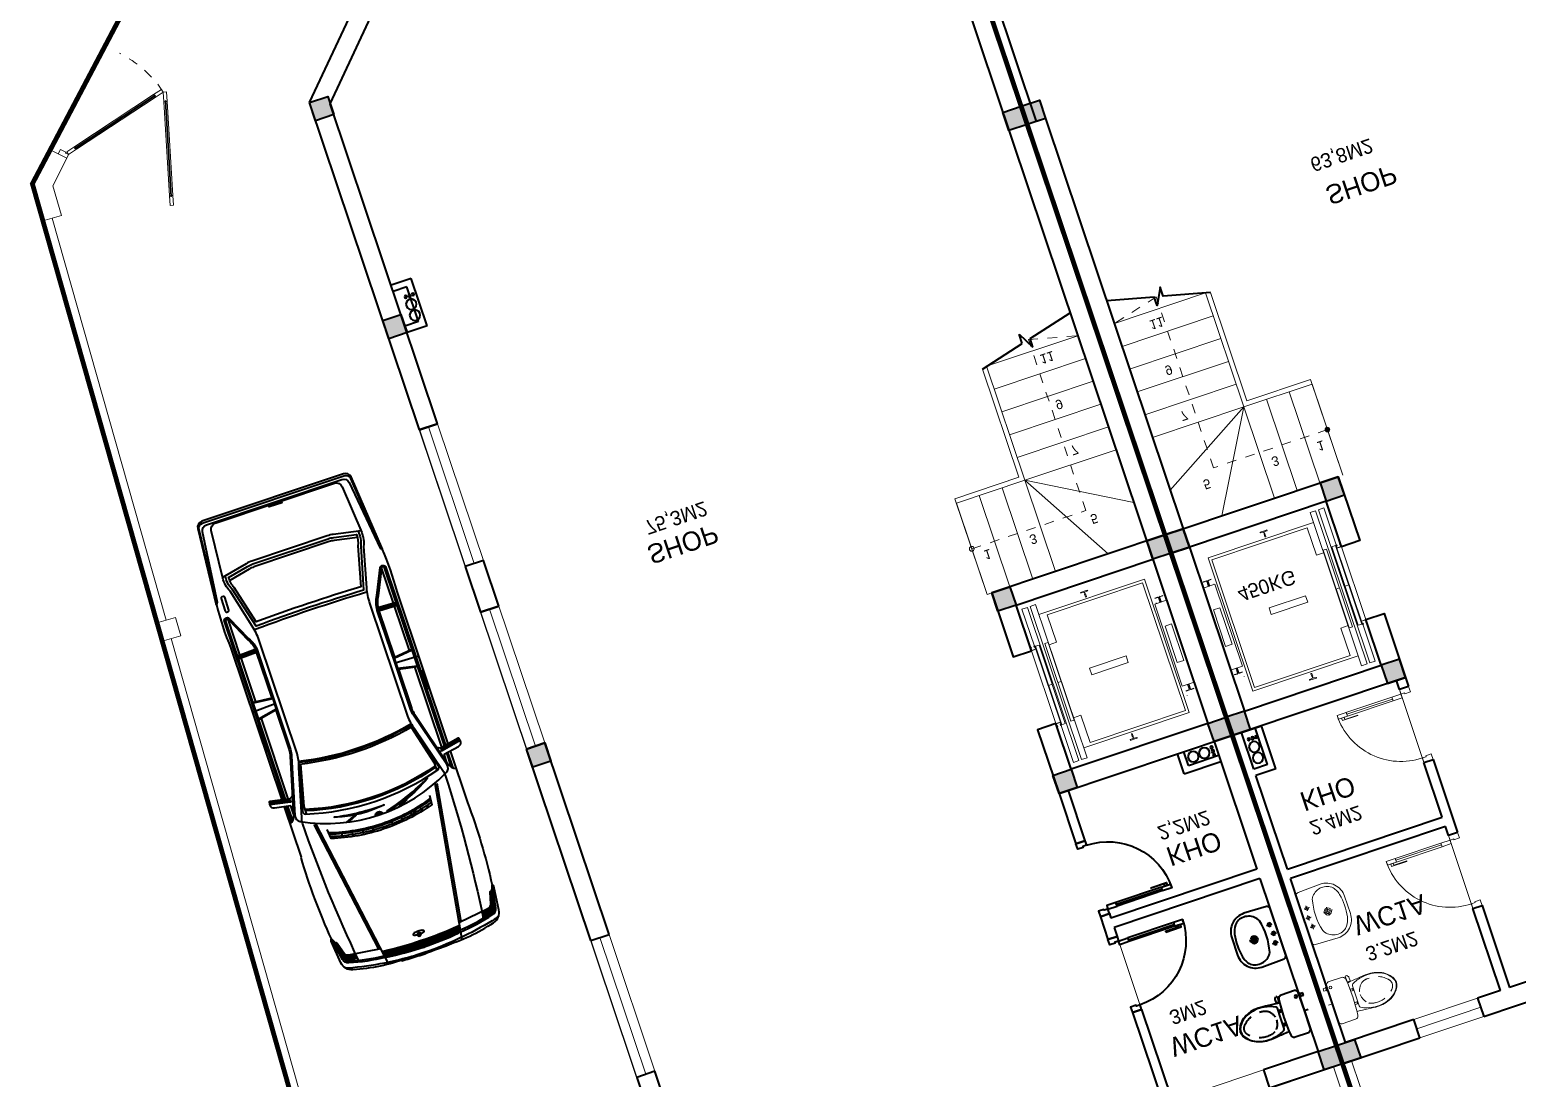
# Model space of a CAD drawing. Header units: metres. Extents: x 568336 to 569219, y 2065964 to 2066430.
# Drawn here: x 568524.17 to 568539.63, y 2066042.36 to 2066053.26 of the extents above; entities that cross this region are included whole.
import ezdxf

# ---------------------------------------------------------------- set-up
doc = ezdxf.new("R2010")
doc.units = ezdxf.units.M
for name, pattern in [('$AUDIT_BAD_LTYPE2', [0]), ('CENTER', [2, 1.25, -0.25, 0.25, -0.25]), ('HIDDEN', [0.375, 0.25, -0.125]), ('HIDDEN2', [0.1875, 0.125, -0.0625]), ('xref-thap C (mb tang 32-2)$0$HIDDEN', [0.375, 0.25, -0.125])]:
    doc.linetypes.add(name, pattern=pattern)
doc.layers.get('0').update_dxf_attribs({"linetype": 'CONTINUOUS'})
doc.layers.add('-AREA', color=2, linetype='CONTINUOUS', plot=False)
for name, color, linetype, lineweight in [('-CENTER', 143, 'CENTER', 13), ('-CONCRETE', 1, 'CONTINUOUS', 35), ('-DOOR', 137, 'CONTINUOUS', 9), ('-FURNITURE', 46, 'CONTINUOUS', 9), ('-HATCH', 8, 'CONTINUOUS', 5), ('-KH', 143, 'CONTINUOUS', 13), ('-LINE1', 7, 'CONTINUOUS', 18), ('-LINE2', 252, 'CONTINUOUS', 9), ('-STEEL1', 1, 'CONTINUOUS', 35), ('-TEXT', 7, 'CONTINUOUS', 15), ('-WALL', 4, 'CONTINUOUS', 35), ('text', 7, 'CONTINUOUS', 13), ('TEXT25', 2, 'CONTINUOUS', 13)]:
    doc.layers.add(name, color=color, linetype=linetype, lineweight=lineweight)
doc.layers.add('-RANH GIOI LO DAT', color=12, linetype='CONTINUOUS')
doc.layers.add('ChiaLo', color=128, linetype='CENTER')
doc.styles.add('SVN_AVO_thuong', font='')
doc.styles.add('T1', font='', dxfattribs={"height": 200})
doc.styles.add('vnavanth', font='', dxfattribs={"width": 0.8})
doc.styles.get('SVN_AVO_thuong').set_extended_font_data('SVN-Avo')
doc.styles.get('T1').set_extended_font_data('VNgeometric Light')
doc.styles.get('vnavanth').set_extended_font_data('.VnAvantH')

# ---------------------------------------------------------------- blocks, each defined once
blk = doc.blocks.new('A$C18091ED7')
for p, q in [((0, -42), (0, 0)), ((146, -27), (179, -27)), ((146, -27), (146, -30)), ((146, -30), (166, -30)), ((153, -37), (146, -30)), ((152, 0), (152, -27)), ((152, 0), (179, 0)), ((153, -37), (166, -37)), ((153, -40), (153, -37)), ((153, -40), (178, -40)), ((153, -40), (178, -40)), ((153, -40), (153, -42)), ((185, -30), (166, -30)), ((178, -37), (166, -37)), ((185, -30), (178, -37)), ((178, -37), (178, -40)), ((178, -40), (178, -42)), ((179, 0), (179, -27)), ((179, -27), (185, -27)), ((185, -27), (185, -30)), ((-83, -267), (-83, -300)), ((-83, -278), (-83, -288)), ((-61, -290), (-83, -290)), ((-63, -265), (-81, -265)), ((-61, -267), (-61, -300)), ((61, -267), (61, -300)), ((61, -290), (83, -290)), ((63, -265), (81, -265)), ((83, -267), (83, -300)), ((83, -278), (83, -288)), ((165, -262), (165, -290)), ((168, -260), (228, -260)), ((168, -292), (207, -292)), ((231, -274), (231, -262))]:
    blk.add_line(p, q)
for points in [[(230, -219, -0.137407), (225, -235), (222, -241, -0.236081), (198, -255, -0.051961), (-198, -255, -0.236081), (-222, -241), (-225, -235, -0.137407), (-230, -219), (-230, -72, -0.198912), (-226, -63), (-209, -46, -0.198912), (-200, -42), (0, -42), (200, -42, -0.198912), (209, -46), (226, -63, -0.198912), (230, -72)], [(144, -619, -0.212405), (26, -734, -0.027685), (-1, -739, -0.022279), (-26, -734, -0.212405), (-144, -619, -0.142796), (-167, -428, -0.093005), (-128, -309, -0.256439), (-111, -300), (0, -300), (111, -300, -0.256439), (128, -309, -0.093005), (167, -428, -0.142796)]]:
    blk.add_lwpolyline(points, format="xyb", close=True)
at = {"linetype": 'xref-thap C (mb tang 32-2)$0$HIDDEN', "ltscale": 100}
blk.add_lwpolyline([(61, -669, -0.199031), (0, -699, -0.199031), (-61, -669, -0.218924), (-132, -478, -0.153791), (-112, -404, -0.236701), (0, -348, -0.236701), (112, -404, -0.153791), (132, -478, -0.218924)], format="xyb", close=True, dxfattribs=at)
blk.add_circle((166, -78), 13.9)
for centre, radius, start, end in [((-81, -267), 1.98, 90, 180), ((-63, -267), 1.98, 0, 90), ((63, -267), 1.98, 90, 180), ((81, -267), 1.98, 0, 90), ((168, -262), 2.47, 90, 180), ((168, -290), 2.47, 180, 270), ((207, -277), 15.5, 270, 306.4659), ((168, -225), 80.1, 306.4659, 320.3123), ((228, -274), 2.47, 320.3123, 0)]:
    blk.add_arc(centre, radius, start, end)
for points in [[(-156, -259), (-157, -267), (-164, -328), (-169, -385), (-184, -528), (-136, -679), (-50, -735), (-20, -741), (0, -744)], [(156, -259), (157, -267), (164, -328), (169, -385), (184, -528), (136, -679), (50, -735), (20, -741), (0, -744)]]:
    blk.add_open_spline(points, degree=3, knots=[130.613938, 130.613938, 130.613938, 130.613938, 152.852109, 311.129351, 417.703951, 561.383393, 697.692632, 710.812262, 710.812262, 710.812262, 710.812262])
blk = doc.blocks.new('A$C4ace49fd')
for p, q in [((167, 414), (224, 414)), ((195, 383), (195, 443)), ((267, 429), (324, 429)), ((295, 398), (295, 458)), ((367, 414), (424, 414)), ((395, 383), (395, 443)), ((249, 215), (342, 215)), ((295, 165), (295, 264))]:
    blk.add_line(p, q)
for points in [[(0, 200, 0.414214), (200, 0), (390, 0, 0.414214), (590, 200), (581, 446, 0.409799), (551, 475), (39, 475, 0.403607), (9, 446)], [(177, 40, 0.090773), (424, 43, 0.149887), (521, 96, 0.430722), (482, 321, 0.080637), (470, 327, 0.127732), (125, 329, 0.074208), (114, 325, 0.443092), (69, 96, 0.13364), (154, 46, 0.033617)]]:
    blk.add_lwpolyline(points, format="xyb", close=True)
for centre, radius in [((195, 414), 17.5), ((295, 429), 17.5), ((395, 414), 17.5), ((295, 215), 37.5), ((295, 215), 22.5), ((295, 215), 22.5)]:
    blk.add_circle(centre, radius)
blk = doc.blocks.new('X-5M-DH-2-CORE$0$A$C75E80C28')
at = {"layer": '-LINE2', "linetype": 'Continuous', "ltscale": 2}
for p, q in [((-731, -149), (731, -149)), ((-731, -1305), (-731, -149)), ((-557, -112), (-560, -112)), ((-510, -22), (-510, -51)), ((-507, -22), (-510, -22)), ((-510, -109), (-510, -79)), ((-507, -22), (-507, -51)), ((-507, -109), (-507, -79)), ((-456, -57), (-501, -57)), ((-456, -60), (-501, -60)), ((-456, -70), (-501, -70)), ((-456, -73), (-501, -73)), ((-453, -63), (-453, -67)), ((-450, -63), (-450, -67)), ((450, -63), (450, -67)), ((453, -63), (453, -67)), ((456, -57), (501, -57)), ((456, -60), (501, -60)), ((456, -70), (501, -70)), ((456, -73), (501, -73)), ((457, -112), (460, -112)), ((507, -22), (510, -22)), ((507, -22), (507, -51)), ((507, -109), (507, -79)), ((510, -22), (510, -51)), ((510, -109), (510, -79)), ((731, -1305), (731, -149)), ((-700, -179), (700, -179)), ((-700, -1225), (-700, -179)), ((700, -1225), (700, -179)), ((-700, -1225), (-400, -1225)), ((-400, -1305), (-400, -1225)), ((700, -1225), (400, -1225)), ((400, -1305), (400, -1225)), ((840, -1305), (-840, -1305)), ((-840, -1365), (-840, -1305)), ((840, -1365), (-840, -1365)), ((425, -1309), (-425, -1309)), ((-425, -1343), (-425, -1309)), ((425, -1343), (-425, -1343)), ((0, -1309), (0, -1343)), ((425, -1343), (425, -1309)), ((840, -1365), (840, -1305)), ((840, -1395), (-840, -1395)), ((-840, -1395), (-840, -1455)), ((-840, -1455), (-435, -1455)), ((-435, -1450), (-435, -1460)), ((-435, -1450), (-400, -1450)), ((-435, -1460), (-425, -1460)), ((-435, -1490), (-435, -1500)), ((-435, -1490), (-425, -1490)), ((-435, -1500), (-400, -1500)), ((-433, -1452), (-433, -1458)), ((-433, -1452), (-402, -1452)), ((-433, -1458), (-425, -1458)), ((-433, -1492), (-433, -1498)), ((-433, -1492), (-425, -1492)), ((-433, -1498), (-402, -1498)), ((430, -1406), (-430, -1406)), ((-430, -1406), (-430, -1446)), ((430, -1446), (-430, -1446)), ((-425, -1458), (-425, -1460)), ((-425, -1490), (-425, -1492)), ((-402, -1452), (-402, -1498)), ((400, -1450), (-400, -1450)), ((-400, -1450), (-400, -1500)), ((0, -1406), (0, -1446)), ((400, -1450), (400, -1500)), ((435, -1450), (400, -1450)), ((435, -1500), (400, -1500)), ((402, -1452), (402, -1498)), ((433, -1452), (402, -1452)), ((433, -1498), (402, -1498)), ((433, -1458), (425, -1458)), ((425, -1458), (425, -1460)), ((435, -1460), (425, -1460)), ((425, -1490), (425, -1492)), ((435, -1490), (425, -1490)), ((433, -1492), (425, -1492)), ((430, -1406), (430, -1446)), ((433, -1452), (433, -1458)), ((433, -1492), (433, -1498)), ((435, -1450), (435, -1460)), ((840, -1455), (435, -1455)), ((435, -1490), (435, -1500)), ((840, -1395), (840, -1455))]:
    blk.add_line(p, q, dxfattribs=at)
for points in [[(-450, 0), (-450, -130), (450, -130), (450, 0)], [(-200, -29), (200, -29), (200, -101), (-200, -101)], [(-36, -584), (36, -584), (36, -984), (-36, -984)]]:
    blk.add_lwpolyline(points, close=True, dxfattribs=at)
for points in [[(-780, -789), (-751, -789, 0.414214), (-750, -788), (-750, -784), (-750, -780, 0.414214), (-751, -779), (-780, -779, -0.256978), (-784, -782), (-798, -782, -0.414214), (-801, -779), (-804, -749, 0.414214), (-807, -746), (-812, -746), (-812, -784), (-812, -821), (-807, -821, 0.414214), (-804, -818), (-801, -789, -0.414214), (-798, -786), (-784, -786, -0.256978), (-780, -789)], [(780, -789), (751, -789, -0.414214), (750, -788), (750, -784), (750, -780, -0.414214), (751, -779), (780, -779, 0.256978), (784, -782), (798, -782, 0.414214), (801, -779), (804, -749, -0.414214), (807, -746), (812, -746), (812, -784), (812, -821), (807, -821, -0.414214), (804, -818), (801, -789, 0.414214), (798, -786), (784, -786, 0.256978), (780, -789)]]:
    blk.add_lwpolyline(points, format="xyb", dxfattribs=at)
for centre, radius, start, end in [((-501, -51), 9.4, 180, 270), ((-501, -79), 9.4, 90, 180), ((-501, -51), 6.2, 180, 270), ((-501, -79), 6.2, 90, 180), ((-456, -63), 6.2, 0, 90), ((-456, -63), 3, 0, 90), ((-456, -67), 6.2, 270, 0), ((-456, -67), 3, 270, 0), ((456, -63), 6.2, 90, 180), ((456, -67), 6.2, 180, 270), ((456, -63), 3, 90, 180), ((456, -67), 3, 180, 270), ((501, -51), 6.2, 270, 0), ((501, -51), 9.4, 270, 0), ((501, -79), 9.4, 0, 90), ((501, -79), 6.2, 0, 90)]:
    blk.add_arc(centre, radius, start, end, dxfattribs=at)
blk = doc.blocks.new('A$C5C575821')
at = {"layer": '-CONCRETE'}
h = blk.add_hatch(color=256, dxfattribs=at)
h.dxf.hatch_style = 1
h.paths.add_polyline_path([(0, 200), (0, 0), (200, 0), (200, 200)])
blk.add_lwpolyline([(0, 0), (200, 0), (200, 200), (0, 200)], close=True, dxfattribs=at)
blk = doc.blocks.new('A$C3F71457E')
at = {"layer": '-CONCRETE'}
blk.add_lwpolyline([(0, -100), (0, 400), (-1500, 400), (-1500, -1400), (0, -1400), (0, -900), (200, -900), (200, -1600), (-1700, -1600), (-1700, 600), (200, 600), (200, -100), (0, -100)], dxfattribs=at)
at = {"layer": '-LINE1'}
blk.add_line((0, -900), (0, -100), dxfattribs=at)
at = {"layer": '-WALL'}
for p in [(-1700, 400), (0, 400), (-1700, -1600), (0, -1600)]:
    blk.add_blockref('A$C5C575821', p, dxfattribs=at)
at = {"color": 2, "rotation": 90}
blk.add_blockref('X-5M-DH-2-CORE$0$A$C75E80C28', (-1500, -500), dxfattribs=at)
blk = doc.blocks.new('*U18')
at = {"linetype": '$AUDIT_BAD_LTYPE2'}
for p, q in [((70, 100), (70, 600)), ((90, 600), (90, 100))]:
    blk.add_line(p, q, dxfattribs=at)
for points in [[(50, 600), (90, 600), (90, 700), (50, 700), (50, 600)], [(50, 603), (50, 100)], [(50, 100), (90, 100), (90, 0), (50, 0), (50, 100)]]:
    blk.add_lwpolyline(points)
for points in [[(118, 495), (118, 664), (90, 664), (90, 636), (113, 636), (113, 495)], [(0, 0), (50, 0), (50, -40), (60, -40), (60, -100), (0, -100)], [(800, 0), (750, 0), (750, -40), (740, -40), (740, -100), (800, -100)]]:
    blk.add_lwpolyline(points, close=True)
at = {"linetype": '$AUDIT_BAD_LTYPE2', "ltscale": 0.3}
blk.add_arc((50, 0), 700, 0, 90, dxfattribs=at)
blk = doc.blocks.new('TRUC M4')
at = {"layer": '-WALL'}
for p in [(-200, 14600), (5600, 14600), (-200, 9000), (5600, 9000), (-200, 4300), (5600, 4300), (-200, -200), (5600, -200)]:
    blk.add_blockref('A$C5C575821', p, dxfattribs=at)
blk = doc.blocks.new('M4- T1')
at = {"layer": '-HATCH', "true_color": 0x8c8896}
h = blk.add_hatch(color=252, dxfattribs=at)
h.dxf.hatch_style = 1
edge = h.paths.add_edge_path()
edge.add_arc((718722, 40241), 24.6, 0, 360)
at = {"layer": '-CONCRETE'}
for centre, radius in [((716952, 43246, 0), 55), ((716952, 43125, 0), 55), ((716922, 43034, 0), 13), ((716963, 43034, 0), 13), ((717002, 43034, 0), 13)]:
    blk.add_circle(centre, radius, dxfattribs=at)
at = {"layer": '-DOOR'}
for p, q in [((718322, 46441), (717622, 46441)), ((718573, 45441), (718573, 44641))]:
    blk.add_line(p, q, dxfattribs=at)
blk.add_lwpolyline([(718322, 46341), (717622, 46341), (717622, 46541), (718322, 46541)], close=True, dxfattribs=at)
blk.add_lwpolyline([(718572, 43041), (718572, 43841)], dxfattribs=at)
at = {"layer": '-KH', "linetype": 'HIDDEN2', "ltscale": 5}
blk.add_line((717473, 38366), (716973, 38491), dxfattribs=at)
blk.add_lwpolyline([(718722, 40241), (717473, 40241), (717473, 38366)], dxfattribs=at)
at = {"layer": '-KH'}
blk.add_circle((718722, 40241), 24.6, dxfattribs=at)
at = {"layer": '-LINE1'}
for p, q in [((716873, 46541), (716873, 48341)), ((717973, 39741), (717395, 40741)), ((717973, 40741), (717973, 39741)), ((718223, 39741), (718223, 40741)), ((718223, 40741), (718223, 39741)), ((718472, 39741), (718472, 40741)), ((718472, 40741), (718472, 39741)), ((718722, 39741), (718722, 40741)), ((718722, 40741), (718722, 39691)), ((717973, 39741), (716973, 40318)), ((717973, 38491), (717973, 39741)), ((717973, 39741), (718722, 39741)), ((718023, 39691), (718023, 38504)), ((718023, 39691), (718722, 39691))]:
    blk.add_line(p, q, dxfattribs=at)
at = {"layer": '-LINE1', "lineweight": 18}
for p, q in [((717973, 39741), (716973, 39741)), ((717973, 39491), (716973, 39491)), ((717973, 39241), (716973, 39241)), ((717973, 38991), (716973, 38991)), ((717973, 38741), (716973, 38741)), ((717973, 38491), (716973, 38491))]:
    blk.add_line(p, q, dxfattribs=at)
at = {"layer": '-LINE1'}
blk.add_lwpolyline([(716773, 46541), (716773, 48541), (722773, 48541), (722771, 46541)], dxfattribs=at)
at = {"layer": '-RANH GIOI LO DAT', "linetype": 'HIDDEN', "ltscale": 10, "const_width": 50}
blk.add_lwpolyline([(716773, 48541), (722773, 48541), (722773, 28541), (716773, 28541)], close=True, dxfattribs=at)
at = {"layer": '-WALL'}
for p, q in [((716773, 42941), (716773, 46541)), ((716773, 46541), (717622, 46541)), ((717622, 46541), (717622, 46341)), ((718322, 46341), (718322, 46541)), ((718322, 46541), (719873, 46541)), ((717622, 46341), (716873, 46341)), ((716873, 46341), (716873, 44841)), ((718572, 46341), (718322, 46341)), ((719873, 46341), (718673, 46341)), ((716873, 44841), (716873, 44541)), ((718572, 44541), (716873, 44541)), ((718673, 44641), (718572, 44641)), ((718572, 44641), (718572, 44541)), ((718673, 43841), (718673, 44641)), ((716873, 44441), (718572, 44441)), ((716873, 44441), (716873, 43412)), ((718572, 44441), (718572, 43841)), ((718572, 43841), (718673, 43841)), ((717093, 43412), (716873, 43412)), ((716873, 43342), (716873, 42941)), ((717023, 43342), (716873, 43342)), ((717023, 43342), (717023, 42941)), ((717093, 43412), (717093, 42941)), ((718673, 43041), (718572, 43041)), ((718572, 43041), (718572, 42941)), ((718673, 42941), (718673, 43041)), ((716773, 42941), (717093, 42941)), ((716773, 40741), (716773, 32541)), ((716773, 40741), (716972, 40741)), ((716972, 36241), (716972, 40741)), ((716872, 32741), (716872, 36241)), ((716972, 36241), (716872, 36241))]:
    blk.add_line(p, q, dxfattribs=at)
for points in [[(718572, 46341), (718572, 45441), (718673, 45441), (718673, 46341)], [(718023, 38504), (717546, 38384), (717546, 38283), (717453, 38455), (717453, 38361), (716973, 38241)]]:
    blk.add_lwpolyline(points, dxfattribs=at)
at = {"layer": 'text'}
for p, q in [((716773, 41741), (716771, 41741)), ((716773, 41641), (716771, 41641))]:
    blk.add_line(p, q, dxfattribs=at)
at = {"layer": '-DOOR', "rotation": 90.0000000100494}
for p in [(718573, 44641), (718572, 43041)]:
    blk.add_blockref('*U18', p, dxfattribs=at)
at = {"layer": '-FURNITURE', "xscale": -1, "rotation": 90}
for name, p in [('A$C18091ED7', (716830, 45916)), ('A$C4ace49fd', (717348, 45286))]:
    blk.add_blockref(name, p, dxfattribs=at)
at = {"layer": '-STEEL1'}
blk.add_blockref('TRUC M4', (716973, 31741), dxfattribs=at)
at = {"layer": '-WALL', "xscale": -1, "rotation": 180}
blk.add_blockref('A$C3F71457E', (718473, 41341), dxfattribs=at)
at = {"layer": '-TEXT', "style": 'T1'}
for s, p in [('5', (717318, 40329)), ('3', (718068, 40329)), ('1', (718567, 40329)), ('7', (717318, 39579)), ('9', (717318, 39079)), ('11', (717318, 38579))]:
    blk.add_text(s, height=100, rotation=360, dxfattribs=at).set_placement(p)
at = {"layer": 'TEXT25'}
for s, height, rotation, style, p in [('3.2M2', 150, 0, 'T1', (717369, 45471)), ('WC1A', 200, 0, 'SVN_AVO_thuong', (717347, 45129)), ('2.4M2', 150, 0, 'T1', (717234, 44045)), ('KHO', 200, 0, 'SVN_AVO_thuong', (717232, 43730)), ('450KG', 150, 360, 'T1', (717298, 41504)), ('SHOP', 200, 360, 'SVN_AVO_thuong', (719488, 37839)), ('63,8M2', 150, 360, 'T1', (719435, 37508))]:
    blk.add_text(s, height=height, rotation=rotation, dxfattribs=dict(at, style=style)).set_placement(p)
blk = doc.blocks.new('A$Cc664c5ed')
at = {"ltscale": 100}
for p, q in [((1076, 1260), (227, 770)), ((245, 740), (1093, 1230)), ((245, 640), (1093, 150)), ((1076, 120), (227, 610))]:
    blk.add_line(p, q, dxfattribs=at)
at = {"color": 8, "ltscale": 100}
for points in [[(225, 754), (230, 746), (1096, 1246), (1091, 1254)], [(225, 626), (230, 634), (1096, 134), (1091, 126)]]:
    blk.add_lwpolyline(points, close=True, dxfattribs=at)
at = {"ltscale": 100}
for points in [[(1082, 1249), (1091, 1254), (1096, 1246), (1087, 1241), (1093, 1230), (1180, 1280), (1163, 1310), (1076, 1260)], [(158, 690), (245, 740), (238, 751), (230, 746), (225, 754), (233, 759), (227, 770), (141, 720)], [(158, 690), (245, 640), (238, 629), (230, 634), (225, 626), (233, 621), (227, 610), (141, 660)], [(1082, 131), (1091, 126), (1096, 134), (1087, 139), (1093, 150), (1180, 100), (1163, 70), (1076, 120)], [(1170, 65), (1180, 65), (1180, 100), (1220, 100), (1220, 0), (1170, 0)]]:
    blk.add_lwpolyline(points, close=True, dxfattribs=at)
at = {"color": 8, "linetype": 'HIDDEN', "ltscale": 10}
blk.add_arc((1180, 100), 1180, 150, 180, dxfattribs=at)
blk = doc.blocks.new('M6-T1.1')
at = {"layer": '-AREA'}
for p, q in [((618773, -99991), (618773, -87101)), ((618773, -87101), (625773, -87101)), ((625773, -87101), (625773, -102101)), ((620786, -102101), (618773, -99991))]:
    blk.add_line(p, q, dxfattribs=at)
at = {"layer": '-CONCRETE'}
blk.add_lwpolyline([(624073, -92201), (624073, -92701), (625573, -92701), (625573, -90901), (624073, -90901), (624073, -91401), (623873, -91401), (623873, -90701), (625773, -90701), (625773, -92901), (623873, -92901), (623873, -92201), (624073, -92201)], dxfattribs=at)
for centre, radius in [((625318, -90621, 0), 55), ((625439, -90621, 0), 55), ((625529, -90572, 0), 13), ((625529, -90611, 0), 13), ((625529, -90652, 0), 13), ((619108, -97546, 0), 55), ((619108, -97667, 0), 55), ((619077, -97758, 0), 13), ((619119, -97758, 0), 13), ((619157, -97758, 0), 13)]:
    blk.add_circle(centre, radius, dxfattribs=at)
at = {"layer": '-DOOR'}
for p, q in [((624973, -87101), (624973, -87301)), ((624973, -87301), (624273, -87301)), ((618773, -89301), (618773, -90801)), ((618773, -90801), (618773, -89301)), ((618873, -89301), (618873, -90801)), ((618873, -90801), (618873, -89301)), ((618973, -89301), (618973, -90801)), ((618973, -90801), (618973, -89301)), ((618972, -92901), (618772, -92901)), ((618772, -92901), (618772, -96401)), ((618872, -92901), (618872, -94402)), ((618972, -96401), (618972, -92901)), ((618772, -94901), (618772, -94401)), ((618972, -94901), (618972, -94401)), ((618872, -94902), (618873, -96401)), ((618772, -96401), (618972, -96401))]:
    blk.add_line(p, q, dxfattribs=at)
at = {"layer": '-HATCH'}
blk.add_line((623973, -89101), (623973, -88301), dxfattribs=at)
at = {"layer": '-KH', "linetype": 'HIDDEN2', "ltscale": 5}
for p, q in [((623823, -93402), (625073, -93402)), ((625073, -93402), (625073, -95277)), ((625073, -95277), (625573, -95152))]:
    blk.add_line(p, q, dxfattribs=at)
at = {"layer": '-KH'}
blk.add_circle((623823, -93402), 24.6, dxfattribs=at)
at = {"layer": '-LINE1', "linetype": 'Continuous', "ltscale": 10}
for p, q in [((625673, -87101), (625673, -85301)), ((615385, -89902), (615637, -95165)), ((615647, -95364), (615855, -99703))]:
    blk.add_line(p, q, dxfattribs=at)
at = {"layer": '-LINE1'}
for p, q in [((624073, -91401), (624073, -92201)), ((623873, -92901), (623823, -92901)), ((623823, -93902), (623823, -92902)), ((623823, -92902), (623823, -93952)), ((624073, -93902), (624073, -92902)), ((624073, -92902), (624073, -93902)), ((624323, -93902), (624323, -92902)), ((624323, -92902), (624323, -93902)), ((624573, -92902), (624573, -93902)), ((624573, -93902), (625150, -92902)), ((624573, -93902), (625573, -93324)), ((624573, -93902), (623823, -93902)), ((624523, -93952), (623823, -93952)), ((624523, -95139), (624523, -93952)), ((624573, -95152), (624573, -93902))]:
    blk.add_line(p, q, dxfattribs=at)
at = {"layer": '-LINE1', "lineweight": 18}
for p, q in [((624573, -93902), (625573, -93902)), ((624573, -94152), (625573, -94152)), ((624573, -94402), (625573, -94402)), ((624573, -94652), (625573, -94652)), ((624573, -94902), (625573, -94902)), ((624573, -95152), (625573, -95152)), ((625573, -95402), (625573, -95402))]:
    blk.add_line(p, q, dxfattribs=at)
at = {"layer": '-LINE1', "linetype": 'Continuous', "ltscale": 10}
blk.add_lwpolyline([(615549, -95369), (615749, -95360), (615739, -95160), (615539, -95169)], close=True, dxfattribs=at)
at = {"layer": '-LINE1', "lineweight": 18}
for points in [[(615969, -100020), (615955, -99699), (615755, -99707), (615773, -100107)], [(615773, -100107), (616056, -100389), (616197, -100247), (615969, -100020)]]:
    blk.add_lwpolyline(points, dxfattribs=at)
at = {"layer": '-RANH GIOI LO DAT', "linetype": 'HIDDEN', "ltscale": 10}
for p, q in [((615064, -85101), (615773, -100107)), ((625773, -105101), (625773, -85101))]:
    blk.add_line(p, q, dxfattribs=at)
at = {"layer": '-RANH GIOI LO DAT', "linetype": 'HIDDEN', "ltscale": 10, "const_width": 50}
blk.add_lwpolyline([(625773, -85101), (615064, -85101), (615773, -100107), (621009, -105101), (625773, -105101)], close=True, dxfattribs=at)
at = {"layer": '-WALL'}
for p, q in [((618773, -89301), (618773, -87101)), ((625773, -87101), (624973, -87101)), ((624973, -87301), (624973, -87101)), ((625773, -102101), (625773, -87101)), ((618973, -87301), (618973, -89301)), ((623873, -88301), (623873, -87301)), ((623973, -88301), (623973, -87301)), ((625573, -87301), (624973, -87301)), ((625573, -89201), (625573, -87301)), ((623973, -88301), (623873, -88301)), ((623973, -89101), (623873, -89101)), ((623873, -89351), (623873, -89101)), ((623973, -89201), (623973, -89101)), ((625573, -89201), (623973, -89201)), ((618973, -89301), (618773, -89301)), ((623973, -89351), (623873, -89351)), ((625573, -89301), (623973, -89301)), ((623973, -89351), (623973, -89301)), ((625573, -90701), (625573, -89301)), ((623873, -90701), (623873, -90151)), ((623973, -90151), (623873, -90151)), ((623973, -90701), (623973, -90151)), ((625173, -90481), (625573, -90481)), ((625173, -90481), (625173, -90701)), ((625243, -90551), (625573, -90551)), ((625243, -90551), (625243, -90701)), ((618773, -90801), (618773, -92901)), ((618773, -90801), (618973, -90801)), ((618973, -90801), (618973, -92901)), ((625573, -100901), (625573, -92601)), ((618972, -92901), (618772, -92901)), ((618773, -92901), (618973, -92901)), ((618773, -94402), (618973, -94402)), ((618773, -94902), (618773, -94402)), ((618973, -94402), (618973, -94902)), ((618973, -94902), (618773, -94902)), ((624523, -95139), (624999, -95258)), ((624999, -95360), (625093, -95188)), ((625093, -95188), (625093, -95282)), ((624999, -95258), (624999, -95360)), ((625093, -95282), (625573, -95402)), ((618972, -96401), (618772, -96401)), ((618773, -96401), (618773, -99991)), ((618773, -96401), (618973, -96401)), ((618973, -96401), (618973, -99911)), ((619193, -97401), (618973, -97401)), ((619193, -97401), (619193, -97921)), ((619123, -97471), (618973, -97471)), ((619123, -97471), (619123, -97851)), ((619123, -97851), (618973, -97851)), ((619193, -97921), (618973, -97921)), ((618773, -99991), (620786, -102101)), ((618973, -99911), (619917, -100901))]:
    blk.add_line(p, q, dxfattribs=at)
at = {"layer": '-WALL', "color": 250}
for p, q in [((618973, -94402), (618773, -94402)), ((618973, -94902), (618773, -94902))]:
    blk.add_line(p, q, dxfattribs=at)
for p, q in [((625348, -87668), (625315, -87668)), ((625325, -87690), (625325, -87668)), ((625336, -87668), (625327, -87668)), ((625349, -87688), (625349, -87670)), ((625348, -87690), (625315, -87690)), ((625348, -87812), (625315, -87812)), ((625325, -87812), (625325, -87835)), ((625349, -87814), (625349, -87833)), ((625573, -87751), (625615, -87751)), ((625348, -87835), (625315, -87835)), ((625323, -87919), (625323, -87958)), ((625353, -87917), (625325, -87917)), ((625336, -87835), (625327, -87835)), ((625355, -87919), (625355, -87979)), ((625575, -87904), (625573, -87904)), ((625575, -87930), (625573, -87930)), ((625575, -87904), (625575, -87930)), ((625575, -87904), (625575, -87930)), ((625575, -87904), (625578, -87904)), ((625578, -87930), (625575, -87930)), ((625578, -87904), (625585, -87897)), ((625578, -87904), (625578, -87917)), ((625578, -87930), (625578, -87917)), ((625585, -87937), (625578, -87930)), ((625585, -87897), (625585, -87917)), ((625588, -87897), (625585, -87897)), ((625585, -87937), (625585, -87917)), ((625588, -87937), (625585, -87937)), ((625588, -87897), (625588, -87930)), ((625615, -87904), (625588, -87904)), ((625615, -87930), (625588, -87930)), ((625588, -87930), (625588, -87937)), ((625615, -87904), (625615, -87930)), ((625341, -87982), (625353, -87982)), ((625313, -88661), (625313, -88568)), ((625480, -88515), (625541, -88515)), ((625511, -88543), (625511, -88486)), ((625526, -88643), (625526, -88586)), ((625263, -88615), (625362, -88615)), ((625480, -88715), (625541, -88715)), ((625495, -88615), (625556, -88615)), ((625511, -88743), (625511, -88686)), ((616193, -93134), (616193, -92580)), ((616776, -92613), (616786, -92675)), ((616887, -92597), (616893, -92660)), ((616998, -92588), (617001, -92651)), ((617208, -92588), (617206, -92651)), ((617320, -92597), (617313, -92660)), ((617430, -92613), (617420, -92675)), ((618015, -93135), (618015, -92568)), ((616667, -92636), (616680, -92697)), ((617539, -92636), (617526, -92697)), ((616218, -92957), (616218, -93130)), ((616232, -92970), (616232, -93127)), ((616261, -93033), (616261, -93122)), ((617945, -93033), (617945, -93122)), ((617974, -92970), (617974, -93127)), ((617988, -92957), (617988, -93130)), ((616071, -93224), (616069, -93218)), ((616075, -93212), (616267, -93177)), ((616079, -93230), (616270, -93194)), ((616261, -93200), (616261, -94079)), ((617931, -93182), (617931, -93186)), ((618127, -93230), (617936, -93194)), ((618131, -93212), (617940, -93177)), ((617945, -93200), (617945, -94079)), ((618136, -93224), (618137, -93218)), ((616261, -94261), (616261, -94745)), ((617945, -94261), (617945, -94745)), ((616232, -94744), (616431, -94750)), ((616232, -94756), (616431, -94762)), ((616232, -94768), (616430, -94773)), ((616261, -94779), (616261, -95168)), ((617974, -94756), (617774, -94762)), ((617974, -94744), (617775, -94750)), ((617974, -94768), (617775, -94773)), ((617945, -94779), (617945, -95168)), ((618006, -95355), (617937, -96149))]:
    blk.add_line(p, q)
at = {"linetype": '$AUDIT_BAD_LTYPE2'}
for p, q in [((624573, -89011), (624073, -89011)), ((624073, -89031), (624573, -89031)), ((624073, -89421), (624573, -89421)), ((624573, -89441), (624073, -89441))]:
    blk.add_line(p, q, dxfattribs=at)
for points in [[(624996, -87895, -0.212405), (624880, -87778, -0.027685), (624876, -87751, -0.022279), (624880, -87725, -0.212405), (624996, -87607, -0.142796), (625187, -87584, -0.093005), (625306, -87623, -0.256439), (625315, -87640), (625315, -87751), (625315, -87863, -0.256439), (625306, -87879, -0.093005), (625187, -87919, -0.142796)], [(625396, -87981, -0.137407), (625380, -87977), (625374, -87973, -0.236081), (625359, -87950, -0.051961), (625359, -87553, -0.236081), (625374, -87530), (625380, -87526, -0.137407), (625396, -87521), (625543, -87521, -0.198912), (625552, -87525), (625569, -87542, -0.198912), (625573, -87551), (625573, -87751), (625573, -87951, -0.198912), (625569, -87960), (625552, -87978, -0.198912), (625543, -87981)], [(625298, -88910, -0.414214), (625098, -88710), (625098, -88520, -0.414214), (625298, -88320), (625544, -88329, -0.409799), (625573, -88359), (625573, -88871, -0.403607), (625544, -88901)], [(625137, -88734, -0.090773), (625141, -88486, -0.149887), (625194, -88389, -0.430722), (625419, -88428, -0.080637), (625424, -88440, -0.127732), (625427, -88786, -0.074208), (625422, -88797, -0.443092), (625194, -88842, -0.13364), (625143, -88756, -0.033617)], [(617103, -91365, -0.027521), (617513, -91384, 0.543027), (617519, -91376), (617505, -91323, 0.308444), (617489, -91309, 0.028524), (617103, -91287, 0.028524), (616718, -91309, 0.308444), (616701, -91323), (616687, -91376, 0.543027), (616693, -91384, -0.027521)], [(617102, -91432, -0.027754), (617127, -91433, -0.037978), (617144, -91437, -0.078467), (617160, -91443, -0.253942), (617162, -91448, -0.253942), (617160, -91453, -0.078467), (617144, -91460, -0.037978), (617127, -91463, -0.027754), (617102, -91464, -0.027754), (617077, -91463, -0.037978), (617059, -91460, -0.078467), (617044, -91453, -0.253942), (617041, -91448, -0.253942), (617044, -91443, -0.078467), (617059, -91437, -0.037978), (617077, -91433, -0.027754)], [(616488, -93500), (616360, -93027, -0.388671), (616378, -92991, -0.143383), (617829, -92991, -0.390953), (617847, -93027), (617716, -93500, 0.106047)], [(616300, -95256), (616300, -95395, -0.414214), (616287, -95408), (616273, -95408, -0.414214), (616260, -95395), (616260, -95256, -0.414214), (616273, -95243), (616287, -95243, -0.414214)], [(616361, -96170), (617845, -96170, 0.373826), (617908, -96115), (617994, -95366), (618015, -95348), (617944, -96163, -0.383818), (617880, -96220), (616326, -96220, -0.383818), (616262, -96163), (616192, -95348), (616212, -95366), (616298, -96115, 0.373826)]]:
    blk.add_lwpolyline(points, format="xyb", close=True)
at = {"linetype": 'xref-thap C (mb tang 32-2)$0$HIDDEN', "ltscale": 100}
blk.add_lwpolyline([(624946, -87812, -0.199031), (624916, -87751, -0.199031), (624946, -87690, -0.218924), (625137, -87619, -0.153791), (625211, -87639, -0.236701), (625267, -87751, -0.236701), (625211, -87864, -0.153791), (625137, -87883, -0.218924)], format="xyb", close=True, dxfattribs=at)
for points in [[(623973, -88301), (623973, -88351), (623933, -88351), (623933, -88361), (623873, -88361), (623873, -88301)], [(623973, -89101), (623973, -89051), (623933, -89051), (623933, -89041), (623873, -89041), (623873, -89101)], [(624467, -88983), (624637, -88983), (624637, -89011), (624609, -89011), (624609, -88989), (624467, -88989)], [(623973, -89351), (623973, -89401), (623933, -89401), (623933, -89411), (623873, -89411), (623873, -89351)], [(624467, -89470), (624637, -89470), (624637, -89441), (624609, -89441), (624609, -89464), (624467, -89464)], [(623973, -90151), (623973, -90101), (623933, -90101), (623933, -90091), (623873, -90091), (623873, -90151)], [(617109, -91287), (617109, -91359), (617097, -91359), (617097, -91287)]]:
    blk.add_lwpolyline(points, close=True)
for points in [[(624073, -89051), (624073, -89011), (623973, -89011), (623973, -89051), (624073, -89051)], [(624576, -89051), (624073, -89051)], [(624573, -89051), (624573, -89011), (624673, -89011), (624673, -89051), (624573, -89051)], [(624073, -89401), (624073, -89441), (623973, -89441), (623973, -89401), (624073, -89401)], [(624576, -89401), (624073, -89401)], [(624573, -89401), (624573, -89441), (624673, -89441), (624673, -89401), (624573, -89401)], [(616449, -92866), (616701, -91239)], [(617757, -92866), (617505, -91239)], [(616428, -92862), (616651, -91418)], [(617778, -92862), (617555, -91418)], [(616496, -93499), (616390, -93072), (616390, -92985)], [(617710, -93499), (617816, -93072), (617816, -92985)], [(616060, -93205), (616272, -93163), (616300, -93165)], [(618146, -93205), (617934, -93163), (617906, -93165)], [(616192, -94016), (616218, -94016), (616218, -93826), (616192, -93826)], [(616192, -93995), (616202, -93995), (616202, -93845), (616192, -93845)], [(618014, -94016), (617988, -94016), (617988, -93826), (618014, -93826)], [(618014, -93995), (618004, -93995), (618004, -93845), (618014, -93845)], [(616431, -94114), (616232, -94073)], [(616438, -94124), (616232, -94082)], [(617769, -94124), (617974, -94082)], [(617775, -94114), (617974, -94073)], [(616193, -94173), (616446, -94183)], [(616438, -94236), (616232, -94256)], [(616431, -94244), (616232, -94263)], [(618015, -94173), (617761, -94183)], [(617769, -94236), (617974, -94256)], [(617775, -94244), (617974, -94263)], [(616232, -94778), (616430, -94784)], [(617974, -94778), (617775, -94784)], [(617176, -96168), (617176, -96139), (617036, -96139), (617036, -96168)], [(617159, -96168), (617159, -96156), (617053, -96156), (617053, -96168)]]:
    blk.add_lwpolyline(points)
for points in [[(616844, -91232), (616844, -91226, -0.001921), (617103, -91220)], [(617362, -91232), (617362, -91226, 0.001921), (617103, -91220)], [(616258, -91350, -0.06824), (616338, -91323, -0.051611), (617103, -91233), (616896, -91233, 0.069896), (616332, -91299, 0.32103), (616237, -91408), (616213, -91654, 0.311578), (616223, -91675, 0.311578)], [(616691, -91314, 0.046101), (616314, -91381, 0.303464), (616263, -91437), (616239, -91568, 0.018633), (616223, -91675, 0.083909), (616257, -91571), (616280, -91440, -0.304556), (616318, -91398, -0.038587), (616686, -91334)], [(616419, -91377, 0.027873), (616320, -92912, 0.059366), (616330, -92967), (616468, -93473, -0.079464), (616497, -93618), (616497, -94857, -0.06068), (616477, -95021), (616373, -95438, 0.120949), (616345, -95591), (616388, -96097, 0.39497), (616452, -96157), (617760, -96157, 0.404135), (617824, -96095), (617865, -95580, 0.112937), (617838, -95437), (617729, -95021, -0.06068), (617709, -94857), (617709, -93618, -0.070217), (617737, -93473), (617878, -92967, 0.044809), (617886, -92912, 0.02806), (617787, -91377)], [(616715, -91313), (616705, -91364, 0.502127), (616709, -91368, -0.02601), (617097, -91351, -0.026384)], [(616707, -91353, -0.026002), (617097, -91336, -0.026384)], [(616710, -91338, -0.025709), (617097, -91321, -0.026384)], [(616713, -91323, -0.025409), (617097, -91306, -0.026384)], [(617948, -91350, 0.06824), (617868, -91323, 0.051611), (617103, -91233), (617311, -91233, -0.069896), (617874, -91299, -0.32103), (617969, -91408), (617994, -91654, -0.311578), (617984, -91675, -0.311578)], [(617109, -91306, -0.025368), (617493, -91323, -0.026384)], [(617109, -91351, -0.025968), (617497, -91368, 0.502127), (617501, -91364), (617491, -91313)], [(617109, -91321, -0.025667), (617496, -91338, -0.026384)], [(617109, -91336, -0.02596), (617499, -91353, -0.026384)], [(617515, -91317, -0.043765), (617892, -91381, -0.303464), (617944, -91437), (617967, -91568, -0.018633), (617984, -91675, -0.083909), (617949, -91571), (617926, -91440, 0.304556), (617888, -91398, 0.038587), (617520, -91334)], [(616675, -91415), (616337, -91458, 0.304567), (616299, -91490), (616265, -91611, -0.23887), (616256, -91620), (616244, -91625)], [(616415, -91434), (616335, -91446, 0.304567), (616287, -91487), (616253, -91608, -0.23887), (616252, -91608), (616249, -91609)], [(616416, -91420), (616334, -91433, 0.304567), (616274, -91483), (616270, -91499)], [(616417, -91407), (616332, -91420, 0.189017), (616279, -91448)], [(616418, -91393), (616331, -91407, 0.131143), (616285, -91425)], [(617531, -91415), (617870, -91458, -0.304567), (617907, -91490), (617941, -91611, 0.23887), (617950, -91620), (617962, -91625)], [(617788, -91393), (617875, -91407, -0.131143), (617921, -91425)], [(617789, -91407), (617874, -91420, -0.189017), (617927, -91448)], [(617790, -91420), (617872, -91433, -0.304567), (617932, -91483), (617936, -91499)], [(617791, -91434), (617871, -91446, -0.304567), (617920, -91487), (617954, -91608, 0.23887), (617954, -91608), (617957, -91609)], [(617665, -92768), (617654, -92666, 0.073531), (617103, -92585, 0.073531), (616552, -92666), (616541, -92768)], [(616550, -92690, -0.073847), (617103, -92608, -0.073847), (617656, -92690, -0.153472)], [(616218, -93208), (616218, -94257), (616218, -95157, 0.758852), (616275, -95173), (616399, -94910, 0.14996), (616446, -94761), (616446, -94183), (616446, -93679, 0.077307), (616434, -93608), (616270, -93011, -0.360394), (616302, -92935, -0.242572), (617904, -92934, -0.360655), (617937, -93011), (617772, -93608, 0.077307), (617761, -93679), (617761, -94183), (617761, -94761, 0.137614), (617807, -94910), (617931, -95173, 0.758852), (617988, -95157), (617988, -94257), (617988, -93208)], [(616545, -92733, -0.077146), (617103, -92646, -0.077146), (617661, -92733, -0.077146)], [(616548, -92715, -0.074177), (617103, -92632, -0.074177), (617658, -92715, -0.153472)], [(616868, -92820, 0.045041), (616652, -92866, -0.050749), (617187, -92822, 0.062222), (616882, -92818), (616872, -92809), (616780, -92771)], [(617412, -92803, 0.045041), (617196, -92753, -0.050749), (617699, -92942, 0.062222), (617425, -92808), (617420, -92795), (617344, -92757)], [(617648, -92918, 0.052375), (617414, -92811), (617411, -92801), (617317, -92753)], [(616760, -92774), (616866, -92818), (616874, -92825, -0.052375), (617131, -92821)], [(616232, -93205), (616232, -95157, 0.768317), (616263, -95165), (616387, -94901, 0.149181), (616431, -94762), (616431, -94244), (616438, -94236), (616438, -94124), (616431, -94114), (616431, -93679, 0.077278), (616420, -93613), (616253, -93004, 0.228236), (616193, -92944)], [(617974, -93205), (617974, -95157, -0.768317), (617943, -95165), (617819, -94901, -0.14228), (617774, -94762), (617775, -94244), (617769, -94236), (617769, -94124), (617775, -94114), (617775, -93679, -0.077278), (617786, -93613), (617953, -93004, -0.231129), (618014, -92943)], [(616261, -93122), (616094, -93152, 0.322829), (616058, -93190), (616064, -93229, 0.422531), (616072, -93235), (616279, -93196), (616315, -93215)], [(616196, -95352, -0.041495), (616193, -94872), (616193, -93212)], [(617945, -93122), (618112, -93152, -0.322829), (618148, -93190), (618142, -93229, -0.422531), (618134, -93235), (617928, -93196), (617891, -93215)], [(618010, -95352, 0.039974), (618015, -94885), (618015, -93213)], [(617723, -93522, 0.107895), (616483, -93521, 0.109161)], [(617720, -93533, 0.107872), (616486, -93532, -0.970081)], [(617834, -95604, 0.13448), (617811, -95449), (617691, -95006, -0.016626), (616516, -95006), (616400, -95450)], [(616426, -95461, 0.11132), (616404, -95577), (616628, -95624, 0.051729), (616689, -95630), (617514, -95630, 0.050349), (617573, -95624), (617807, -95577, 0.111864), (617784, -95461), (617677, -95048, -0.016174), (616529, -95048), (616427, -95461)], [(617715, -94976, -0.017383), (616492, -94976, 9.34877)], [(617885, -96197), (616321, -96197, -0.389106), (616269, -96149), (616200, -95355)], [(617806, -95544), (617566, -95593, -0.050349), (617514, -95598), (616689, -95598, -0.051729), (616635, -95593), (616405, -95544)], [(617865, -95598), (617579, -95656, -0.050349), (617514, -95662), (616689, -95662, -0.051729), (616622, -95656), (616346, -95598)]]:
    blk.add_lwpolyline(points, format="xyb")
for centre, radius in [((625536, -87917), 13.9), ((625313, -88615), 37.5), ((625313, -88615), 22.5), ((625313, -88615), 22.5), ((625511, -88515), 17.5), ((625526, -88615), 17.5), ((625511, -88715), 17.5), ((617103, -91430), 18.6)]:
    blk.add_circle(centre, radius)
for centre, radius, start, end in [((625348, -87670), 1.98, 360, 90), ((625348, -87688), 1.98, 270, 360), ((625348, -87814), 1.98, 360, 90), ((625325, -87919), 2.47, 90, 180), ((625338, -87958), 15.5, 180, 216.4658), ((625390, -87920), 80.1, 216.4658, 230.3123), ((625348, -87833), 1.98, 270, 360), ((625353, -87919), 2.47, 360, 90), ((625341, -87979), 2.47, 230.3123, 270), ((616720, -91314), 4.88, 96.5806, 165.1489), ((617486, -91314), 4.88, 14.8511, 83.4194), ((622495, -92334), 6307, 173.9971, 182.2302), ((611711, -92339), 6308, 357.9178, 6.0471), ((617103, -92730), 43.4, 193.8142, 346.2369), ((617103, -92730), 27.3, 201.602, 338.4492), ((617104, -95461), 2540, 73.7108, 106.3207), ((617104, -95460), 2524, 73.6221, 106.4284), ((616076, -93219), 7.1, 100.3267, 172.609), ((616078, -93223), 7.1, 192.2823, 280.4043), ((616268, -93184), 7.1, 15.2365, 100.3267), ((616269, -93187), 7.1, 280.4043, 15.2365), ((617937, -93187), 7.1, 164.7635, 259.5958), ((617938, -93184), 7.1, 79.6733, 164.7635), ((618129, -93223), 7.1, 259.5958, 347.7177), ((618130, -93219), 7.1, 7.391, 79.6733), ((616671, -95569), 297, 156.2045, 186.7034), ((617885, -96145), 52.4, 270, 355.0453)]:
    blk.add_arc(centre, radius, start, end)
at = {"linetype": '$AUDIT_BAD_LTYPE2', "ltscale": 0.3}
for centre, start, end in [((623973, -89051), 360, 90), ((623973, -89401), 270, 360)]:
    blk.add_arc(centre, 700, start, end, dxfattribs=at)
for points in [[(625355, -87596), (625348, -87595), (625286, -87587), (625230, -87582), (625087, -87568), (624936, -87616), (624880, -87701), (624874, -87732), (624871, -87751)], [(625355, -87907), (625348, -87908), (625286, -87916), (625230, -87920), (625087, -87935), (624936, -87887), (624880, -87802), (624874, -87771), (624871, -87751)]]:
    blk.add_open_spline(points, degree=3, knots=[130.613938, 130.613938, 130.613938, 130.613938, 152.852109, 311.129351, 417.703951, 561.383393, 697.692632, 710.812262, 710.812262, 710.812262, 710.812262])
at = {"layer": '-DOOR', "xscale": -1, "rotation": 315.1591878869955}
blk.add_blockref('A$Cc664c5ed', (616992, -101178), dxfattribs=at)
at = {"layer": '-WALL'}
for p in [(625573, -87301), (618773, -92901), (618773, -97601), (625573, -97601), (618773, -99991)]:
    blk.add_blockref('A$C5C575821', p, dxfattribs=at)
at = {"layer": '-WALL', "rotation": 180}
for p in [(624073, -90701), (625773, -90701), (624073, -92701), (625773, -92701)]:
    blk.add_blockref('A$C5C575821', p, dxfattribs=at)
at = {"color": 2, "rotation": 270}
blk.add_blockref('X-5M-DH-2-CORE$0$A$C75E80C28', (625573, -91801), dxfattribs=at)
at = {"layer": '-TEXT', "color": 2, "style": 'vnavanth'}
for s, p in [('wc1A', (624136, -87922)), ('kho', (624732, -89812))]:
    blk.add_text(s, height=200, rotation=360, dxfattribs=at).set_placement(p)
at = {"layer": '-TEXT', "style": 'T1'}
for s, p in [('1', (623925, -93344)), ('3', (624425, -93344)), ('5', (625093, -93344)), ('7', (625125, -94087)), ('9', (625125, -94587)), ('11', (625125, -95087))]:
    blk.add_text(s, height=100, rotation=360, dxfattribs=at).set_placement(p)
at = {"layer": 'TEXT25'}
for s, height, style, p in [('3M2', 150, 'T1', (624226, -88193)), ('2,2M2', 150, 'T1', (624720, -90050)), ('SHOP', 200, 'SVN_AVO_thuong', (620613, -94505)), ('75,3M2', 150, 'T1', (620675, -94759))]:
    blk.add_text(s, height=height, rotation=360, dxfattribs=dict(at, style=style)).set_placement(p)

msp = doc.modelspace()

# ---------------------------------------------------------------- linework, layer by layer
at = {"layer": 'ChiaLo', "ltscale": 5}
msp.add_lwpolyline([(568532.085, 2066059.575), (568538.448, 2066040.614)], dxfattribs=at)

# ---------------------------------------------------------------- block references
at = {"layer": '-CENTER', "color": 2, "true_color": 0xf1eb1f, "yscale": 0.001, "zscale": 0.001}
for p, xscale, rotation in [((569213.909, 2066318.494), 0.001, 198.5512921127117), ((567843.477, 2065858.586), -0.001, 198.5514997287698)]:
    msp.add_blockref('M4- T1', p, dxfattribs=dict(at, xscale=xscale, rotation=rotation))
at = {"layer": '-WALL', "color": 2, "true_color": 0xf1eb1f, "xscale": -0.001, "yscale": 0.001, "zscale": 0.001, "rotation": 198.5516004350626}
msp.add_blockref('M6-T1.1', (567972.268, 2065760.84), dxfattribs=at)

doc.saveas('drawing.dxf')
